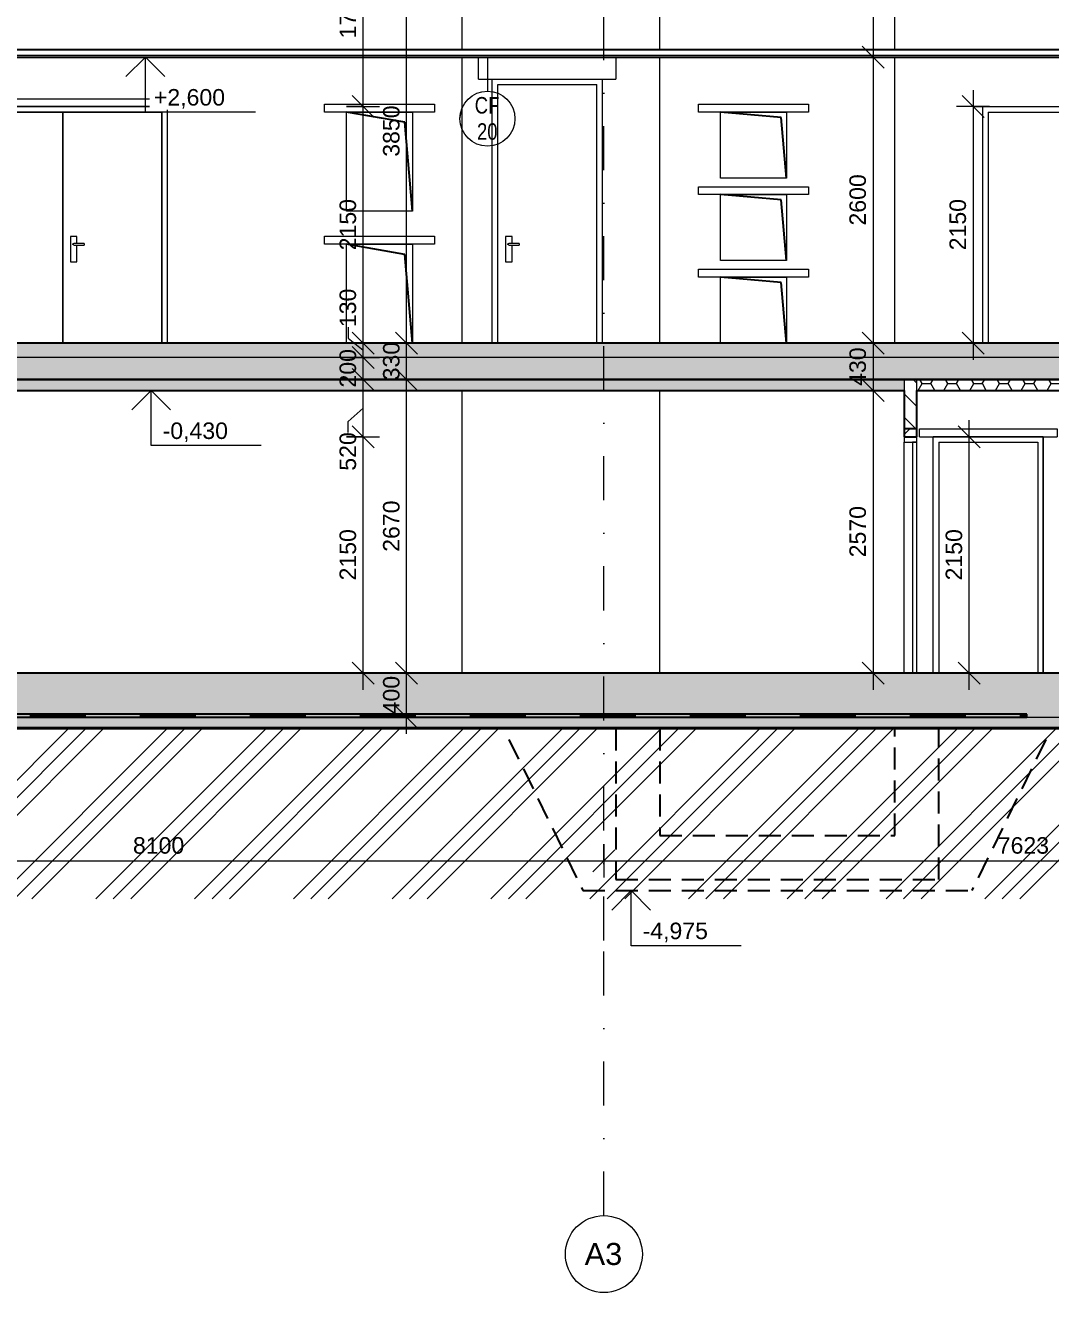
# Model space of a CAD drawing. Header units: millimetres. Extents: x -7743 to 191930, y -8645 to 72638.
# Drawn here: x 10940 to 20262, y -8628 to 2888 of the extents above; entities that cross this region are included whole.
import ezdxf

# ---------------------------------------------------------------- set-up
doc = ezdxf.new("R2010")
doc.units = ezdxf.units.MM
for name, pattern in [('HA_Dash_3mm-S1mm', [300, 200, -100]), ('HA_DashDot_10mm-S3mm', [1000, 400, -300, 0, -300]), ('HA_Dot-S4mm', [400, 0, -400])]:
    doc.linetypes.add(name, pattern=pattern)
for name, color, linetype, lineweight in [('A-____-____-DIMS', 9, 'Continuous', 5), ('A-____-____-DIMS-100', 9, 'Continuous', 5), ('A-CLNG-____-IDEN', 9, 'Continuous', 9), ('A-CLNG-____-MCUT', 9, 'Continuous', 25), ('A-CLNG-____-PATT', 9, 'Continuous', 25), ('A-DETL-____-HDLN', 9, 'HA_Dash_3mm-S1mm', 25), ('A-DETL-____-WIDE', 9, 'Continuous', 40), ('A-DETL-GENF-OTLN', 9, 'Continuous', 9), ('A-DOOR-____-MCUT', 9, 'Continuous', 9), ('A-DOOR-____-OTLN', 9, 'Continuous', 9), ('A-DOOR-FRAM-MCUT', 9, 'Continuous', 9), ('A-DOOR-FRAM-OTLN', 9, 'Continuous', 9), ('A-FLOR-____-MCUT', 9, 'Continuous', 25), ('A-FLOR-____-PATT', 9, 'Continuous', 25), ('A-FLOR-LEVL-OTLN', 9, 'Continuous', 9), ('A-GENM-____-MCUT', 9, 'Continuous', 9), ('A-GENM-____-OTLN', 9, 'Continuous', 9), ('A-WALL-____-MCUT', 9, 'Continuous', 25), ('A-WALL-____-OTLN', 9, 'Continuous', 9), ('A-WALL-____-PATT', 9, 'Continuous', 25), ('G-____-____-DIMS', 9, 'Continuous', 5), ('I-WALL-____-MCUT', 9, 'Continuous', 25), ('I-WALL-____-OTLN', 9, 'Continuous', 9), ('S-GRID-____-IDEN', 9, 'Continuous', 9), ('S-GRID-____-OTLN', 9, 'Continuous', 5)]:
    doc.layers.add(name, color=color, linetype=linetype, lineweight=lineweight)
doc.styles.add('Arial', font='arial.ttf', dxfattribs={"height": 150})
doc.styles.add('Arial_1', font='arial.ttf', dxfattribs={"height": 200})
doc.styles.add('Arial_3', font='arial.ttf', dxfattribs={"width": 0.8, "height": 150})
doc.dimstyles.new('Inner_Dimensions', dxfattribs={"dimscale": 304.8, "dimtxt": 153.03891, "dimasz": 0.656168, "dimexe": 0.492126, "dimexo": 0.0625, "dimgap": 0.065617, "dimtad": 1, "dimdec": 0, "dimzin": 0, "dimdsep": 46, "dimtxsty": 'Arial', "dimblk1": 'OBLIQUE', "dimblk2": 'OBLIQUE', "dimsah": 1, "dimcen": 0.09, "dimdle": 0.492126, "dimazin": 0, "dimtfac": 1, "dimtdec": 4, "dimtix": 1, "dimtmove": 0, "dimatfit": 3, "dimfxl": 0.492126, "dimfxlon": 1, "dimtvp": 1, "dimtolj": 1, "dimtzin": 0, "dimlwd": 9, "dimlwe": 9, "dimarcsym": 2})
doc.dimstyles.new('Inner_Dimensions_1', dxfattribs={"dimscale": 304.8, "dimtxt": 153.03891, "dimasz": 0.656168, "dimexe": 0.492126, "dimexo": 0.0625, "dimgap": 0.065617, "dimtad": 1, "dimdec": 0, "dimzin": 0, "dimdsep": 46, "dimtxsty": 'Arial', "dimblk1": 'OBLIQUE', "dimblk2": 'OBLIQUE', "dimsah": 1, "dimcen": 0.09, "dimdle": 0.492126, "dimazin": 0, "dimtfac": 1, "dimtdec": 4, "dimtix": 1, "dimtmove": 1, "dimatfit": 3, "dimfxl": 0.492126, "dimfxlon": 1, "dimtvp": 1, "dimtolj": 1, "dimtzin": 0, "dimlwd": 9, "dimlwe": 9, "dimarcsym": 2})
pattern_1 = [(0, (695.234, 1865.4), (117.188, 67.658), [78.125, -156.25]), (120, (695.234, 1865.4), (-117.18755, 67.65879), [78.125, -156.25]), (60, (695.234, 1865.4), (0.00045, 135.31679), [0, -156.25, 78.125, 0])]

# ---------------------------------------------------------------- blocks, each defined once
blk = doc.blocks.new('HA_DR_Double_Swing_Solid_FrameButt - In_OBJ_1500x2100_1000-2125295-ŘEZ A-A OBJEKT A')
at = {"layer": 'A-DOOR-____-OTLN', "color": 250}
for p, q in [((20695, 0), (20695, 2100)), ((20695, 2100), (20695, 0)), ((20625, 970), (20565, 970)), ((20565, 970), (20565, 907)), ((20625, 740), (20625, 970)), ((20595, 907), (20500, 907)), ((20500, 900), (20500, 907)), ((20500, 892), (20500, 900)), ((20500, 892), (20595, 892)), ((20565, 893), (20565, 740)), ((20565, 740), (20625, 740))]:
    blk.add_line(p, q, dxfattribs=at)
for points, knots in [([(20595, 907), (20595, 907), (20595, 907), (20596, 907), (20596, 907), (20597, 907), (20597, 907), (20598, 907), (20598, 907), (20599, 906), (20599, 906), (20600, 906), (20600, 905), (20601, 905), (20601, 904), (20602, 904), (20602, 903), (20602, 902), (20602, 901), (20602, 900)], [0.5, 0.5, 0.5, 0.5, 0.5208333, 0.5416667, 0.5625, 0.5833333, 0.6041667, 0.625, 0.6458333, 0.6666667, 0.6875, 0.7083333, 0.75, 0.7708333, 0.7916667, 0.8333333, 0.875, 0.9166667, 1, 1, 1, 1]), ([(20602, 900), (20602, 899), (20602, 898), (20602, 897), (20602, 896), (20601, 896), (20601, 895), (20600, 895), (20600, 894), (20599, 894), (20598, 893), (20598, 893), (20597, 893), (20597, 893), (20596, 893), (20596, 893), (20595, 893), (20595, 892), (20595, 892)], [0, 0, 0, 0, 0.0833333, 0.125, 0.1666667, 0.2083333, 0.2291667, 0.25, 0.2916667, 0.3333333, 0.3541667, 0.375, 0.3958333, 0.4166667, 0.4375, 0.4583333, 0.4791667, 0.5, 0.5, 0.5, 0.5])]:
    blk.add_open_spline(points, degree=3, knots=knots, dxfattribs=at)
at = {"layer": 'A-DOOR-FRAM-OTLN', "color": 250}
for p, q in [((19695, 2100), (19695, 0)), ((19695, 2100), (21195, 2100)), ((21195, 2100), (21195, 0))]:
    blk.add_line(p, q, dxfattribs=at)
blk = doc.blocks.new('HA_DR_Single_Swing_Solid_ButtFrame - In_FAS_900x2350_Unik-2108754-ŘEZ A-A OBJEKT A')
at = {"layer": 'A-DOOR-____-OTLN', "color": 250}
for p, q in [((8430, 970), (8430, 740)), ((8490, 970), (8430, 970)), ((8490, 907), (8490, 970)), ((8555, 907), (8460, 907)), ((8460, 892), (8555, 892)), ((8490, 740), (8490, 893)), ((8555, 907), (8555, 900)), ((8555, 900), (8555, 892)), ((8430, 740), (8490, 740))]:
    blk.add_line(p, q, dxfattribs=at)
for points, knots in [([(8452, 900), (8452, 901), (8453, 902), (8453, 903), (8453, 904), (8454, 904), (8454, 905), (8455, 905), (8455, 906), (8456, 906), (8457, 907), (8457, 907), (8458, 907), (8458, 907), (8459, 907), (8459, 907), (8460, 907), (8460, 907), (8460, 907)], [0, 0, 0, 0, 0.0833333, 0.125, 0.1666667, 0.2083333, 0.2291667, 0.25, 0.2916667, 0.3333333, 0.3541667, 0.375, 0.3958333, 0.4166667, 0.4375, 0.4583333, 0.4791667, 0.5, 0.5, 0.5, 0.5]), ([(8460, 892), (8460, 892), (8460, 893), (8459, 893), (8459, 893), (8458, 893), (8458, 893), (8457, 893), (8457, 893), (8456, 894), (8456, 894), (8455, 894), (8455, 895), (8454, 895), (8454, 896), (8453, 896), (8453, 897), (8453, 898), (8452, 899), (8452, 900)], [0.5, 0.5, 0.5, 0.5, 0.5208333, 0.5416667, 0.5625, 0.5833333, 0.6041667, 0.625, 0.6458333, 0.6666667, 0.6875, 0.7083333, 0.75, 0.7708333, 0.7916667, 0.8333333, 0.875, 0.9166667, 1, 1, 1, 1])]:
    blk.add_open_spline(points, degree=3, knots=knots, dxfattribs=at)
at = {"layer": 'A-DOOR-FRAM-OTLN', "color": 250}
for p, q in [((8360, 0), (8360, 2350)), ((8360, 2350), (9260, 2350)), ((9260, 0), (9260, 2350))]:
    blk.add_line(p, q, dxfattribs=at)
blk = doc.blocks.new('HA_DR_Double_Swing_Solid_FrameButt - In_1800x2100_900-2119139-ŘEZ A-A OBJEKT A')
at = {"layer": 'A-DOOR-____-OTLN', "color": 250}
for p, q in [((10380, 2100), (10380, 0)), ((11280, 2100), (10380, 2100)), ((11280, 0), (11280, 2100)), ((12180, 2100), (11280, 2100)), ((11280, 2100), (11280, 0)), ((12180, 0), (12180, 2100)), ((11350, 970), (11350, 740)), ((11410, 970), (11350, 970)), ((11410, 907), (11410, 970)), ((11475, 907), (11380, 907)), ((11380, 892), (11475, 892)), ((11410, 740), (11410, 893)), ((11475, 907), (11475, 900)), ((11475, 900), (11475, 892)), ((11350, 740), (11410, 740))]:
    blk.add_line(p, q, dxfattribs=at)
for points, knots in [([(11373, 900), (11373, 901), (11373, 902), (11373, 903), (11374, 904), (11374, 904), (11375, 905), (11375, 905), (11376, 906), (11377, 906), (11377, 907), (11378, 907), (11378, 907), (11378, 907), (11379, 907), (11379, 907), (11380, 907), (11380, 907), (11380, 907)], [0, 0, 0, 0, 0.0833333, 0.125, 0.1666667, 0.2083333, 0.2291667, 0.25, 0.2916667, 0.3333333, 0.3541667, 0.375, 0.3958333, 0.4166667, 0.4375, 0.4583333, 0.4791667, 0.5, 0.5, 0.5, 0.5]), ([(11380, 892), (11380, 892), (11380, 893), (11379, 893), (11379, 893), (11378, 893), (11378, 893), (11378, 893), (11377, 893), (11377, 894), (11376, 894), (11376, 894), (11375, 895), (11375, 895), (11374, 896), (11374, 896), (11373, 897), (11373, 898), (11373, 899), (11373, 900)], [0.5, 0.5, 0.5, 0.5, 0.5208333, 0.5416667, 0.5625, 0.5833333, 0.6041667, 0.625, 0.6458333, 0.6666667, 0.6875, 0.7083333, 0.75, 0.7708333, 0.7916667, 0.8333333, 0.875, 0.9166667, 1, 1, 1, 1])]:
    blk.add_open_spline(points, degree=3, knots=knots, dxfattribs=at)
at = {"layer": 'A-DOOR-FRAM-OTLN', "color": 250}
for p, q in [((12230, 2150), (10330, 2150)), ((10330, 2150), (10330, 0)), ((10380, 0), (10380, 2100)), ((10380, 2100), (12180, 2100)), ((12180, 2100), (12180, 0)), ((12230, 2150), (12230, 0))]:
    blk.add_line(p, q, dxfattribs=at)
blk = doc.blocks.new('TB_Porotherm KP11_5_1000mm - TB_Porotherm KP11_5_1000mm-V5-ŘEZ A-A OBJEKT A')
at = {"layer": 'A-GENM-____-OTLN', "color": 250}
for p, q in [((17060, 2100), (17060, 2171)), ((17060, 2171), (18060, 2171)), ((18060, 2100), (17060, 2100)), ((18060, 2171), (18060, 2100))]:
    blk.add_line(p, q, dxfattribs=at)
blk = doc.blocks.new('TB_Porotherm KP11_5_2000mm - TB_Porotherm KP11_5_2000mm-1976121-ŘEZ A-A OBJEKT A')
at = {"layer": 'A-GENM-____-OTLN', "color": 250}
for p, q in [((10280, 2150), (10280, 2221)), ((10280, 2221), (12280, 2221)), ((12280, 2221), (12280, 2150)), ((12280, 2150), (10280, 2150))]:
    blk.add_line(p, q, dxfattribs=at)
blk = doc.blocks.new('TB_Porotherm KP7_1250mm - TB_Porotherm KP7_1250mm-V13-ŘEZ A-A OBJEKT A')
at = {"layer": 'A-GENM-____-OTLN', "color": 250}
for p, q in [((15060, 2400), (15060, 2600)), ((16310, 2600), (16310, 2400)), ((15060, 2400), (16310, 2400))]:
    blk.add_line(p, q, dxfattribs=at)
blk = doc.blocks.new('HA_GM_Opening_Rectangle_WallBased - Default-2177219-ŘEZ A-A OBJEKT A')
at = {"layer": 'A-DETL-GENF-OTLN', "color": 10, "lineweight": 25}
for p, q in [((14389, 807), (13860, 900)), ((14460, 0), (14389, 807))]:
    blk.add_line(p, q, dxfattribs=at)
blk = doc.blocks.new('HA_GM_Opening_Rectangle_WallBased - Default-2177365-ŘEZ A-A OBJEKT A')
at = {"layer": 'A-DETL-GENF-OTLN', "color": 10, "lineweight": 25}
for p, q in [((14389, 2007), (13860, 2100)), ((14460, 1200), (14389, 2007))]:
    blk.add_line(p, q, dxfattribs=at)
blk = doc.blocks.new('HA_GM_Opening_Rectangle_WallBased - Default-2178370-ŘEZ A-A OBJEKT A')
at = {"layer": 'A-DETL-GENF-OTLN', "color": 10, "lineweight": 25}
for p, q in [((17812, 552), (17260, 600)), ((17860, 0), (17812, 552))]:
    blk.add_line(p, q, dxfattribs=at)
blk = doc.blocks.new('HA_GM_Opening_Rectangle_WallBased - Default-2178488-ŘEZ A-A OBJEKT A')
at = {"layer": 'A-DETL-GENF-OTLN', "color": 10, "lineweight": 25}
for p, q in [((17812, 1302), (17260, 1350)), ((17860, 750), (17812, 1302))]:
    blk.add_line(p, q, dxfattribs=at)
blk = doc.blocks.new('HA_GM_Opening_Rectangle_WallBased - Default-2178602-ŘEZ A-A OBJEKT A')
at = {"layer": 'A-DETL-GENF-OTLN', "color": 10, "lineweight": 25}
for p, q in [((17812, 2052), (17260, 2100)), ((17860, 1500), (17812, 2052))]:
    blk.add_line(p, q, dxfattribs=at)
blk = doc.blocks.new('185-01_OBJEKT A_Central_rvt-1-ŘEZ A-A OBJEKT A')
at = {"layer": 'A-FLOR-____-PATT', "lineweight": 5}
h = blk.add_hatch(color=7, dxfattribs=at)
h.paths.add_polyline_path([(10853, -130), (22060, -130), (22060, 0), (3625, 0), (3625, -130), (9759, -130)])
h.paths.add_polyline_path([(1250, -130), (3510, -130), (3510, 0), (1250, 0), (1250, -50)])
h.paths.add_polyline_path([(1135, -130), (1135, 0), (100, 0), (100, -130), (1008, -130)])
at = {"layer": 'A-FLOR-____-PATT', "lineweight": 9}
blk.add_hatch(color=254, dxfattribs=at).paths.add_polyline_path([(13040, -330), (21820, -330), (21820, -130), (-260, -130), (-260, -330), (11946, -330)])
at = {"layer": 'A-CLNG-____-MCUT', "color": 10}
for p, q in [((22060, 2667), (8225, 2667)), ((8225, 2600), (22060, 2600))]:
    blk.add_line(p, q, dxfattribs=at)
at = {"layer": 'A-CLNG-____-MCUT', "color": 250, "lineweight": 9}
blk.add_line((22060, 2613), (8225, 2613), dxfattribs=at)
at = {"layer": 'A-FLOR-____-MCUT', "color": 10}
for p, q in [((22060, 0), (3625, 0)), ((-260, -330), (21720, -330))]:
    blk.add_line(p, q, dxfattribs=at)
at = {"layer": 'A-FLOR-____-MCUT', "color": 250, "lineweight": 9}
blk.add_line((21820, -130), (3625, -130), dxfattribs=at)
at = {"layer": 'A-WALL-____-OTLN', "color": 250}
for p, q in [((15185, 0), (15185, 2400)), ((15185, 2400), (16185, 2400)), ((16185, 2400), (16185, 0))]:
    blk.add_line(p, q, dxfattribs=at)
at = {"layer": 'I-WALL-____-OTLN', "color": 250}
for p, q in [((14910, 3850), (14910, 2667)), ((16710, 2667), (16710, 3850)), ((18845, 2667), (18845, 3850)), ((14910, 2600), (14910, 0)), ((16710, 0), (16710, 2600)), ((18845, 0), (18845, 2600)), ((10330, 2150), (12230, 2150)), ((12230, 2150), (12230, 0)), ((13860, 1200), (13860, 2100)), ((13860, 2100), (14460, 2100)), ((14460, 2100), (14460, 1200)), ((17260, 1500), (17260, 2100)), ((17260, 2100), (17860, 2100)), ((17860, 2100), (17860, 1500)), ((19645, 0), (19645, 2150)), ((19645, 2150), (21245, 2150)), ((17860, 1500), (17260, 1500)), ((17260, 750), (17260, 1350)), ((17260, 1350), (17860, 1350)), ((17860, 1350), (17860, 750)), ((14460, 1200), (13860, 1200)), ((13860, 0), (13860, 900)), ((13860, 900), (14460, 900)), ((14460, 900), (14460, 0)), ((17860, 750), (17260, 750)), ((17260, 0), (17260, 600)), ((17260, 600), (17860, 600)), ((17860, 600), (17860, 0))]:
    blk.add_line(p, q, dxfattribs=at)
at = {"layer": 'A-DOOR-____-OTLN', "color": 250, "lineweight": 9}
for name, p in [('HA_DR_Single_Swing_Solid_ButtFrame - In_FAS_900x2350_Unik-2108754-ŘEZ A-A OBJEKT A', (6875, 0)), ('HA_DR_Double_Swing_Solid_FrameButt - In_1800x2100_900-2119139-ŘEZ A-A OBJEKT A', (0, 0)), ('HA_DR_Double_Swing_Solid_FrameButt - In_OBJ_1500x2100_1000-2125295-ŘEZ A-A OBJEKT A', (0, 0))]:
    blk.add_blockref(name, p, dxfattribs=at)
at = {"layer": 'A-GENM-____-OTLN', "color": 250, "lineweight": 9}
for name, p in [('TB_Porotherm KP7_1250mm - TB_Porotherm KP7_1250mm-V13-ŘEZ A-A OBJEKT A', (0, 0)), ('TB_Porotherm KP11_5_2000mm - TB_Porotherm KP11_5_2000mm-1976121-ŘEZ A-A OBJEKT A', (0, 0)), ('TB_Porotherm KP11_5_1000mm - TB_Porotherm KP11_5_1000mm-V5-ŘEZ A-A OBJEKT A', (-3400, 0)), ('HA_GM_Opening_Rectangle_WallBased - Default-2177365-ŘEZ A-A OBJEKT A', (0, 0)), ('TB_Porotherm KP11_5_1000mm - TB_Porotherm KP11_5_1000mm-V5-ŘEZ A-A OBJEKT A', (0, 0)), ('HA_GM_Opening_Rectangle_WallBased - Default-2178602-ŘEZ A-A OBJEKT A', (0, 0)), ('TB_Porotherm KP11_5_1000mm - TB_Porotherm KP11_5_1000mm-V5-ŘEZ A-A OBJEKT A', (0, -750)), ('HA_GM_Opening_Rectangle_WallBased - Default-2178488-ŘEZ A-A OBJEKT A', (0, 0)), ('TB_Porotherm KP11_5_1000mm - TB_Porotherm KP11_5_1000mm-V5-ŘEZ A-A OBJEKT A', (-3400, -1200)), ('HA_GM_Opening_Rectangle_WallBased - Default-2177219-ŘEZ A-A OBJEKT A', (0, 0)), ('TB_Porotherm KP11_5_1000mm - TB_Porotherm KP11_5_1000mm-V5-ŘEZ A-A OBJEKT A', (0, -1500)), ('HA_GM_Opening_Rectangle_WallBased - Default-2178370-ŘEZ A-A OBJEKT A', (0, 0))]:
    blk.add_blockref(name, p, dxfattribs=at)
blk = doc.blocks.new('HA_DR_Single_Swing_Solid - In_900x2100_SKLEP-2273783-ŘEZ A-A OBJEKT A')
at = {"layer": 'A-DOOR-FRAM-OTLN'}
for p, q in [((19195, -3000), (19195, -850)), ((20195, -850), (19195, -850)), ((19245, -900), (19245, -3000)), ((19245, -900), (20145, -900)), ((20145, -900), (20145, -3000)), ((20195, -3000), (20195, -850))]:
    blk.add_line(p, q, dxfattribs=at)
blk = doc.blocks.new('HA_DR_Single_Swing_Solid - In_900x2100_SKLEP D03-2323124-ŘEZ A-A OBJEKT A')
at = {"layer": 'A-DOOR-____-MCUT'}
for p, q in [((10045, -900), (10005, -900)), ((10005, -900), (10005, -3000)), ((10045, -3000), (10045, -900)), ((10005, -3000), (10045, -3000))]:
    blk.add_line(p, q, dxfattribs=at)
at = {"layer": 'A-DOOR-FRAM-MCUT'}
for p, q in [((10045, -850), (9930, -850)), ((9930, -850), (9930, -900)), ((9930, -900), (10045, -900)), ((10045, -900), (10045, -850))]:
    blk.add_line(p, q, dxfattribs=at)
at = {"layer": 'A-DOOR-FRAM-OTLN'}
blk.add_line((9930, -3000), (9930, -900), dxfattribs=at)
blk = doc.blocks.new('TB_Porotherm KP11_5_1250mm - TB_Porotherm KP11_5_1250mm-2113159-ŘEZ A-A OBJEKT A')
at = {"layer": 'A-GENM-____-OTLN'}
for p, q in [((19070, -850), (19070, -779)), ((19070, -779), (20320, -779)), ((20320, -779), (20320, -850)), ((19070, -850), (20320, -850))]:
    blk.add_line(p, q, dxfattribs=at)
blk = doc.blocks.new('TB_Porotherm KP11_5_1250mm - TB_Porotherm KP11_5_1250mm-V25-ŘEZ A-A OBJEKT A')
at = {"layer": 'A-GENM-____-OTLN', "lineweight": 5}
h = blk.add_hatch(dxfattribs=at)
h.set_pattern_fill('FP_8', color=256, style=0, pattern_type=2)
h.set_pattern_definition([(45, (695.23, 1865.4), (-176.7767, 176.7767), []), (45, (765.94, 1865.4), (-176.7767, 176.7767), []), (45, (907.37, 1865.4), (-106.066, 247.4874), [100, -50, 3.353, -46.647])])
h.paths.add_polyline_path([(19045, -850), (19045, -779), (18930, -779), (18930, -850)])
at = {"layer": 'A-GENM-____-MCUT', "lineweight": 25}
for p, q in [((19045, -779), (18930, -779)), ((18930, -779), (18930, -850)), ((19045, -850), (19045, -779)), ((18930, -850), (19045, -850))]:
    blk.add_line(p, q, dxfattribs=at)
blk = doc.blocks.new('Grid - Radius 3_5mm-353793-ŘEZ A-A OBJEKT A')
at = {"layer": 'S-GRID-____-IDEN'}
blk.add_circle((0, -8278), 350, dxfattribs=at)
blk = doc.blocks.new('DIMBLOCK1-ŘEZ A-A OBJEKT A')
at = {"layer": 'A-____-____-DIMS-100', "lineweight": 9}
for p, q in [((14407, -3000), (14307, -2900)), ((14257, -3000), (14557, -3000)), ((14407, -3000), (14257, -3000)), ((14407, -3550), (14407, -3000)), ((14407, -3000), (14507, -3100)), ((14407, -3400), (14307, -3300)), ((14257, -3400), (14557, -3400)), ((14407, -3400), (14257, -3400)), ((14407, -3400), (14507, -3500))]:
    blk.add_line(p, q, dxfattribs=at)
at = {"layer": 'A-____-____-DIMS-100', "color": 0, "lineweight": 9, "insert": (14192, -3373), "char_height": 150, "width": 415.32, "attachment_point": 1, "rotation": 90, "line_spacing_factor": 0.941778, "style": 'Arial'}
blk.add_mtext('400', dxfattribs=at)
blk = doc.blocks.new('_Oblique')
at = {"color": 0, "linetype": 'ByBlock', "lineweight": -2}
blk.add_line((-0.5, -0.5), (0.5, 0.5), dxfattribs=at)
blk = doc.blocks.new('DIMBLOCK2-ŘEZ A-A OBJEKT A')
at = {"layer": 'A-____-____-DIMS-100', "lineweight": 9}
for p, q in [((14407, -330), (14307, -230)), ((14257, -330), (14557, -330)), ((14407, -330), (14257, -330)), ((14407, -3000), (14407, -330)), ((14407, -330), (14507, -430)), ((14407, -3000), (14307, -2900)), ((14257, -3000), (14557, -3000)), ((14407, -3000), (14257, -3000)), ((14407, -3000), (14507, -3100))]:
    blk.add_line(p, q, dxfattribs=at)
at = {"layer": 'A-____-____-DIMS-100', "color": 0, "lineweight": 9, "insert": (14192, -1896), "char_height": 150, "width": 553.77, "attachment_point": 1, "rotation": 90, "line_spacing_factor": 0.941778, "style": 'Arial'}
blk.add_mtext('2670', dxfattribs=at)
blk = doc.blocks.new('DIMBLOCK3-ŘEZ A-A OBJEKT A')
at = {"layer": 'A-____-____-DIMS-100', "lineweight": 9}
for p, q in [((14407, 0), (14307, 100)), ((14407, -330), (14407, 0)), ((14407, 0), (14507, -100)), ((14257, 0), (14557, 0)), ((14407, 0), (14257, 0)), ((14407, -330), (14307, -230)), ((14257, -330), (14557, -330)), ((14407, -330), (14257, -330)), ((14407, -330), (14507, -430))]:
    blk.add_line(p, q, dxfattribs=at)
at = {"layer": 'A-____-____-DIMS-100', "color": 0, "lineweight": 9, "insert": (14192, -338), "char_height": 150, "width": 415.32, "attachment_point": 1, "rotation": 90, "line_spacing_factor": 0.941778, "style": 'Arial'}
blk.add_mtext('330', dxfattribs=at)
blk = doc.blocks.new('DIMBLOCK4-ŘEZ A-A OBJEKT A')
at = {"layer": 'A-____-____-DIMS-100', "lineweight": 9}
for p, q in [((14407, 3850), (14307, 3950)), ((14257, 3850), (14557, 3850)), ((14407, 3850), (14257, 3850)), ((14407, 0), (14407, 3850)), ((14407, 3850), (14507, 3750)), ((14407, 0), (14307, 100)), ((14407, 0), (14507, -100)), ((14257, 0), (14557, 0)), ((14407, 0), (14257, 0))]:
    blk.add_line(p, q, dxfattribs=at)
at = {"layer": 'A-____-____-DIMS-100', "color": 0, "lineweight": 9, "insert": (14192, 1694), "char_height": 150, "width": 553.77, "attachment_point": 1, "rotation": 90, "line_spacing_factor": 0.941778, "style": 'Arial'}
blk.add_mtext('3850', dxfattribs=at)
blk = doc.blocks.new('DIMBLOCK9-ŘEZ A-A OBJEKT A')
at = {"layer": 'A-____-____-DIMS-100', "lineweight": 9}
for p, q in [((14011, -850), (13911, -750)), ((13861, -850), (14161, -850)), ((14011, -850), (13861, -850)), ((14011, -3150), (14011, -850)), ((14011, -850), (14111, -950)), ((14011, -3000), (13911, -2900)), ((13861, -3000), (14161, -3000)), ((14011, -3000), (13861, -3000)), ((14011, -3000), (14111, -3100))]:
    blk.add_line(p, q, dxfattribs=at)
at = {"layer": 'A-____-____-DIMS-100', "color": 0, "lineweight": 9, "insert": (13797, -2156), "char_height": 150, "width": 553.77, "attachment_point": 1, "rotation": 90, "line_spacing_factor": 0.941778, "style": 'Arial'}
blk.add_mtext('2150', dxfattribs=at)
blk = doc.blocks.new('DIMBLOCK10-ŘEZ A-A OBJEKT A')
at = {"layer": 'A-____-____-DIMS-100', "lineweight": 9}
for p, q in [((14011, -330), (13911, -230)), ((13861, -330), (14161, -330)), ((14011, -330), (13861, -330)), ((14011, -850), (14011, -330)), ((14011, -330), (14111, -430)), ((13874, -713), (14011, -590)), ((13874, -813), (13874, -713)), ((14011, -850), (13911, -750)), ((13861, -850), (14161, -850)), ((14011, -850), (13861, -850)), ((14011, -850), (14111, -950))]:
    blk.add_line(p, q, dxfattribs=at)
at = {"layer": 'A-____-____-DIMS-100', "color": 0, "lineweight": 9, "insert": (13797, -1159), "char_height": 150, "width": 415.32, "attachment_point": 1, "rotation": 90, "line_spacing_factor": 0.941778, "style": 'Arial'}
blk.add_mtext('520', dxfattribs=at)
blk = doc.blocks.new('DIMBLOCK11-ŘEZ A-A OBJEKT A')
at = {"layer": 'A-____-____-DIMS-100', "lineweight": 9}
for p, q in [((14011, -130), (13911, -30)), ((13861, -130), (14161, -130)), ((14011, -130), (13861, -130)), ((14011, -330), (13911, -230)), ((14011, -330), (14011, -130)), ((14011, -130), (14111, -230)), ((13861, -330), (14161, -330)), ((14011, -330), (13861, -330)), ((14011, -330), (14111, -430))]:
    blk.add_line(p, q, dxfattribs=at)
at = {"layer": 'A-____-____-DIMS-100', "color": 0, "lineweight": 9, "insert": (13797, -403), "char_height": 150, "width": 415.32, "attachment_point": 1, "rotation": 90, "line_spacing_factor": 0.941778, "style": 'Arial'}
blk.add_mtext('200', dxfattribs=at)
blk = doc.blocks.new('DIMBLOCK12-ŘEZ A-A OBJEKT A')
at = {"layer": 'A-____-____-DIMS-100', "lineweight": 9}
for p, q in [((13874, 146), (13874, 46)), ((13861, 0), (14161, 0)), ((14011, 0), (13861, 0)), ((13874, 46), (14011, -65)), ((14011, 0), (13911, 100)), ((14011, -130), (14011, 0)), ((14011, 0), (14111, -100)), ((14011, -130), (13911, -30)), ((13861, -130), (14161, -130)), ((14011, -130), (13861, -130)), ((14011, -130), (14111, -230))]:
    blk.add_line(p, q, dxfattribs=at)
at = {"layer": 'A-____-____-DIMS-100', "color": 0, "lineweight": 9, "insert": (13797, 146), "char_height": 150, "width": 415.32, "attachment_point": 1, "rotation": 90, "line_spacing_factor": 0.941778, "style": 'Arial'}
blk.add_mtext('130', dxfattribs=at)
blk = doc.blocks.new('DIMBLOCK13-ŘEZ A-A OBJEKT A')
at = {"layer": 'A-____-____-DIMS-100', "lineweight": 9}
for p, q in [((14011, 2150), (13911, 2250)), ((13861, 2150), (14161, 2150)), ((14011, 2150), (13861, 2150)), ((14011, 0), (14011, 2150)), ((14011, 2150), (14111, 2050)), ((13861, 0), (14161, 0)), ((14011, 0), (13861, 0)), ((14011, 0), (13911, 100)), ((14011, 0), (14111, -100))]:
    blk.add_line(p, q, dxfattribs=at)
at = {"layer": 'A-____-____-DIMS-100', "color": 0, "lineweight": 9, "insert": (13797, 844), "char_height": 150, "width": 553.77, "attachment_point": 1, "rotation": 90, "line_spacing_factor": 0.941778, "style": 'Arial'}
blk.add_mtext('2150', dxfattribs=at)
blk = doc.blocks.new('DIMBLOCK14-ŘEZ A-A OBJEKT A')
at = {"layer": 'A-____-____-DIMS-100', "lineweight": 9}
for p, q in [((14011, 3850), (13911, 3950)), ((13861, 3850), (14161, 3850)), ((14011, 3850), (13861, 3850)), ((14011, 2150), (14011, 3850)), ((14011, 3850), (14111, 3750)), ((14011, 2150), (13911, 2250)), ((13861, 2150), (14161, 2150)), ((14011, 2150), (13861, 2150)), ((14011, 2150), (14111, 2050))]:
    blk.add_line(p, q, dxfattribs=at)
at = {"layer": 'A-____-____-DIMS-100', "color": 0, "lineweight": 9, "insert": (13797, 2769), "char_height": 150, "width": 553.77, "attachment_point": 1, "rotation": 90, "line_spacing_factor": 0.941778, "style": 'Arial'}
blk.add_mtext('1700', dxfattribs=at)
blk = doc.blocks.new('DIMBLOCK23-ŘEZ A-A OBJEKT A')
at = {"layer": 'A-____-____-DIMS-100', "lineweight": 9}
for p, q in [((19557, 2150), (19457, 2250)), ((19557, 2300), (19557, -150)), ((19707, 2150), (19407, 2150)), ((19557, 2150), (19657, 2050)), ((19557, 2150), (19707, 2150)), ((19557, 0), (19457, 100)), ((19557, 0), (19657, -100)), ((19707, 0), (19407, 0)), ((19557, 0), (19707, 0))]:
    blk.add_line(p, q, dxfattribs=at)
at = {"layer": 'A-____-____-DIMS-100', "color": 0, "lineweight": 9, "insert": (19342, 844), "char_height": 150, "width": 553.77, "attachment_point": 1, "rotation": 90, "line_spacing_factor": 0.941778, "style": 'Arial'}
blk.add_mtext('2150', dxfattribs=at)
blk = doc.blocks.new('DIMBLOCK24-ŘEZ A-A OBJEKT A')
at = {"layer": 'A-____-____-DIMS-100', "lineweight": 9}
for p, q in [((19522, -850), (19422, -750)), ((19522, -3150), (19522, -700)), ((19672, -850), (19372, -850)), ((19522, -850), (19622, -950)), ((19522, -850), (19672, -850)), ((19522, -3000), (19422, -2900)), ((19672, -3000), (19372, -3000)), ((19522, -3000), (19622, -3100)), ((19522, -3000), (19672, -3000))]:
    blk.add_line(p, q, dxfattribs=at)
at = {"layer": 'A-____-____-DIMS-100', "color": 0, "lineweight": 9, "insert": (19307, -2156), "char_height": 150, "width": 553.77, "attachment_point": 1, "rotation": 90, "line_spacing_factor": 0.941778, "style": 'Arial'}
blk.add_mtext('2150', dxfattribs=at)
blk = doc.blocks.new('DIMBLOCK28-ŘEZ A-A OBJEKT A')
at = {"layer": 'A-____-____-DIMS-100', "lineweight": 9}
for p, q in [((8100, -4554), (8100, -4854)), ((8100, -4704), (8100, -4554)), ((8100, -4704), (8200, -4604)), ((16200, -4554), (16200, -4854)), ((16200, -4704), (16200, -4554)), ((16200, -4704), (16300, -4604)), ((8100, -4704), (8000, -4804)), ((8100, -4704), (16200, -4704)), ((16200, -4704), (16100, -4804))]:
    blk.add_line(p, q, dxfattribs=at)
at = {"layer": 'A-____-____-DIMS-100', "color": 0, "lineweight": 9, "insert": (11919, -4489), "char_height": 150, "width": 553.77, "attachment_point": 1, "line_spacing_factor": 0.941778, "style": 'Arial'}
blk.add_mtext('8100', dxfattribs=at)
blk = doc.blocks.new('DIMBLOCK29-ŘEZ A-A OBJEKT A')
at = {"layer": 'A-____-____-DIMS-100', "lineweight": 9}
for p, q in [((16200, -4554), (16200, -4854)), ((16200, -4704), (16200, -4554)), ((16200, -4704), (16300, -4604)), ((23823, -4554), (23823, -4854)), ((23823, -4704), (23823, -4554)), ((23823, -4704), (23923, -4604)), ((16200, -4704), (16100, -4804)), ((16200, -4704), (23973, -4704)), ((23823, -4704), (23723, -4804))]:
    blk.add_line(p, q, dxfattribs=at)
at = {"layer": 'A-____-____-DIMS-100', "color": 0, "lineweight": 9, "insert": (19781, -4489), "char_height": 150, "width": 553.77, "attachment_point": 1, "line_spacing_factor": 0.941778, "style": 'Arial'}
blk.add_mtext('7623', dxfattribs=at)
blk = doc.blocks.new('Spot Elevations - Flipped-794089-ŘEZ A-A OBJEKT A')
at = {"layer": 'G-____-____-DIMS', "lineweight": 9}
for p, q in [((-3049, 93), (-2872, 270)), ((-2872, 270), (-2695, 93)), ((-2872, -230), (-2872, 270)), ((-1872, -230), (-2872, -230))]:
    blk.add_line(p, q, dxfattribs=at)
blk = doc.blocks.new('HA_Tag_Ceiling - Group _ Type Mark-1822524-ŘEZ A-A OBJEKT A')
at = {"layer": 'A-CLNG-____-IDEN'}
blk.add_line((14892, 2040), (14908, 2126), dxfattribs=at)
blk.add_circle((15142, 2040), 250, dxfattribs=at)
blk = doc.blocks.new('DIMBLOCK51-ŘEZ A-A OBJEKT A')
at = {"layer": 'A-____-____-DIMS-100', "lineweight": 9}
for p, q in [((18647, 4200), (18547, 4300)), ((18797, 4200), (18497, 4200)), ((18647, 4200), (18647, 2600)), ((18647, 4200), (18747, 4100)), ((18647, 4200), (18797, 4200)), ((18647, 2600), (18547, 2700)), ((18797, 2600), (18497, 2600)), ((18647, 2600), (18747, 2500)), ((18647, 2600), (18797, 2600))]:
    blk.add_line(p, q, dxfattribs=at)
at = {"layer": 'A-____-____-DIMS-100', "color": 0, "lineweight": 9, "insert": (18432, 3169), "char_height": 150, "width": 553.77, "attachment_point": 1, "rotation": 90, "line_spacing_factor": 0.941778, "style": 'Arial'}
blk.add_mtext('1600', dxfattribs=at)
blk = doc.blocks.new('DIMBLOCK52-ŘEZ A-A OBJEKT A')
at = {"layer": 'A-____-____-DIMS-100', "lineweight": 9}
for p, q in [((18647, 2600), (18547, 2700)), ((18797, 2600), (18497, 2600)), ((18647, 2600), (18647, -150)), ((18647, 2600), (18747, 2500)), ((18647, 2600), (18797, 2600)), ((18647, 0), (18547, 100)), ((18647, 0), (18747, -100)), ((18797, 0), (18497, 0)), ((18647, 0), (18797, 0))]:
    blk.add_line(p, q, dxfattribs=at)
at = {"layer": 'A-____-____-DIMS-100', "color": 0, "lineweight": 9, "insert": (18432, 1069), "char_height": 150, "width": 553.77, "attachment_point": 1, "rotation": 90, "line_spacing_factor": 0.941778, "style": 'Arial'}
blk.add_mtext('2600', dxfattribs=at)
blk = doc.blocks.new('DIMBLOCK61-ŘEZ A-A OBJEKT A')
at = {"layer": 'A-____-____-DIMS-100', "lineweight": 9}
for p, q in [((18647, 150), (18647, -430)), ((18797, 0), (18497, 0)), ((18647, 0), (18547, 100)), ((18647, 0), (18747, -100)), ((18647, 0), (18797, 0)), ((18647, -430), (18547, -330)), ((18797, -430), (18497, -430)), ((18647, -430), (18747, -530)), ((18647, -430), (18797, -430))]:
    blk.add_line(p, q, dxfattribs=at)
at = {"layer": 'A-____-____-DIMS-100', "color": 0, "lineweight": 9, "insert": (18432, -388), "char_height": 150, "width": 415.32, "attachment_point": 1, "rotation": 90, "line_spacing_factor": 0.941778, "style": 'Arial'}
blk.add_mtext('430', dxfattribs=at)
blk = doc.blocks.new('DIMBLOCK62-ŘEZ A-A OBJEKT A')
at = {"layer": 'A-____-____-DIMS-100', "lineweight": 9}
for p, q in [((18647, -430), (18547, -330)), ((18797, -430), (18497, -430)), ((18647, -430), (18647, -3150)), ((18647, -430), (18747, -530)), ((18647, -430), (18797, -430)), ((18647, -3000), (18547, -2900)), ((18797, -3000), (18497, -3000)), ((18647, -3000), (18747, -3100)), ((18647, -3000), (18797, -3000))]:
    blk.add_line(p, q, dxfattribs=at)
at = {"layer": 'A-____-____-DIMS-100', "color": 0, "lineweight": 9, "insert": (18432, -1946), "char_height": 150, "width": 553.77, "attachment_point": 1, "rotation": 90, "line_spacing_factor": 0.941778, "style": 'Arial'}
blk.add_mtext('2570', dxfattribs=at)

msp = doc.modelspace()

# ---------------------------------------------------------------- hatches: boundary and pattern name
at = {"layer": 'A-CLNG-____-PATT', "lineweight": 5}
h = msp.add_hatch(dxfattribs=at)
h.set_pattern_fill('FP_5', color=256, style=0, pattern_type=2)
h.set_pattern_definition(pattern_1)
h.paths.add_polyline_path([(18509.4, -430), (18930, -430), (18930, -330), (10045, -330), (10045, -430), (16321.8, -430)])
h = msp.add_hatch(dxfattribs=at)
h.set_pattern_fill('FP_5', color=256, style=0, pattern_type=2)
h.set_pattern_definition(pattern_1)
h.paths.add_polyline_path([(20697.1, -430), (20705, -430), (20705, -330), (19045, -330), (19045, -430), (19603.3, -430)])
h = msp.add_hatch(dxfattribs=at)
h.set_pattern_fill('FP_11', color=256, angle=-270, style=0, pattern_type=2)
h.set_pattern_definition([(270, (14487.5, -3370), (1000, 6e-14), []), (270, (14477.5, -3370), (1000, 6e-14), []), (270, (14467.5, -3370), (1000, 6e-14), []), (270, (14457.5, -3370), (1000, 6e-14), []), (270, (14447.5, -3370), (1000, 6e-14), []), (270, (14437.5, -3370), (1000, 6e-14), []), (270, (14427.5, -3370), (1000, 6e-14), []), (270, (14417.5, -3370), (1000, 6e-14), []), (270, (14407.5, -3370), (1000, 6e-14), []), (270, (14397.5, -3370), (1000, 6e-14), []), (270, (14387.5, -3370), (1000, 6e-14), []), (270, (14377.5, -3370), (1000, 6e-14), []), (270, (14367.5, -3370), (1000, 6e-14), []), (270, (14357.5, -3370), (1000, 6e-14), []), (270, (14347.5, -3370), (1000, 6e-14), []), (270, (14337.5, -3370), (1000, 6e-14), []), (270, (14327.5, -3370), (1000, 6e-14), []), (270, (14317.5, -3370), (1000, 6e-14), []), (270, (14307.5, -3370), (1000, 6e-14), []), (270, (14297.5, -3370), (1000, 6e-14), []), (270, (14287.5, -3370), (1000, 6e-14), []), (270, (14277.5, -3370), (1000, 6e-14), []), (270, (14267.5, -3370), (1000, 6e-14), []), (270, (14257.5, -3370), (1000, 6e-14), []), (270, (14247.5, -3370), (1000, 6e-14), []), (270, (14237.5, -3370), (1000, 6e-14), []), (270, (14227.5, -3370), (1000, 6e-14), []), (270, (14217.5, -3370), (1000, 6e-14), []), (270, (14207.5, -3370), (1000, 6e-14), []), (270, (14197.5, -3370), (1000, 6e-14), []), (270, (14187.5, -3370), (1000, 6e-14), []), (270, (14177.5, -3370), (1000, 6e-14), []), (270, (14167.5, -3370), (1000, 6e-14), []), (270, (14157.5, -3370), (1000, 6e-14), []), (270, (14147.5, -3370), (1000, 6e-14), []), (270, (14137.5, -3370), (1000, 6e-14), []), (270, (14127.5, -3370), (1000, 6e-14), []), (270, (14117.5, -3370), (1000, 6e-14), []), (270, (14107.5, -3370), (1000, 6e-14), []), (270, (14097.5, -3370), (1000, 6e-14), []), (270, (14087.5, -3370), (1000, 6e-14), []), (270, (14077.5, -3370), (1000, 6e-14), []), (270, (14067.5, -3370), (1000, 6e-14), []), (270, (14057.5, -3370), (1000, 6e-14), []), (270, (14047.5, -3370), (1000, 6e-14), []), (270, (14037.5, -3370), (1000, 6e-14), []), (270, (14027.5, -3370), (1000, 6e-14), []), (270, (14017.5, -3370), (1000, 6e-14), []), (270, (14007.5, -3370), (1000, 6e-14), []), (270, (13997.5, -3370), (1000, 6e-14), []), (270, (13987.5, -3370), (1000, 6e-14), [])])
h.paths.add_polyline_path([(18509.4, -3400), (20045, -3400), (20045, -3370), (8930, -3370), (8930, -3400), (16321.8, -3400)])
at = {"layer": 'A-DETL-GENF-OTLN', "lineweight": 5}
h = msp.add_hatch(dxfattribs=at)
h.set_pattern_fill('FP_12', color=50, style=0, pattern_type=2)
h.set_pattern_definition([(45, (695.23, 1865.4), (-449.013, 449.013), []), (45, (854, 1865.4), (0, 898.026), []), (45, (536.5, 1865.4), (0, 898.026), [])])
h.paths.add_polyline_path([(27260.2, -5050.2), (27260.2, -460.7), (25354.8, -310.2), (25165, -500), (25165, -5050.2), (25330, -5050.2)])
h.paths.add_polyline_path([(14134.1, -5050.2), (24865, -5050.2), (24865, -3500), (-6730, -3500), (-7742.8, -2487.2), (-7742.8, -5050.2), (9758.7, -5050.2)])
h.paths.add_polyline_path([(27260.2, -310.3), (27260.2, -260.1), (25540.8, -124.2), (25494.3, -170.7), (26917.7, -283.2)])
at = {"layer": 'A-FLOR-____-PATT', "lineweight": 9}
msp.add_hatch(color=256, dxfattribs=at).paths.add_polyline_path([(23742.1, -3400), (23742.1, -3000), (3015, -3000), (3015, -3045.3), (-260, -3045.3), (-260, -3000), (-5826.8, -3000), (-5826.8, -3400), (22884.8, -3400)])
at = {"layer": 'A-FLOR-____-PATT', "lineweight": 5}
h = msp.add_hatch(dxfattribs=at)
h.set_pattern_fill('FP_10', color=256, style=0, pattern_type=2)
h.set_pattern_definition([(315, (695.23, 1865.4), (215.526, 215.526), []), (315, (695.23, 2068.6), (215.526, 215.526), [127, -76.2, 12.7, -76.2, -127]), (315, (695.23, 2068.6), (215.526, 215.526), [-292.1, 127, 0])])
h.paths.add_polyline_path([(9758.7, -3500), (23742.1, -3500), (23742.1, -3400), (-5826.8, -3400), (-5826.8, -3500), (7571, -3500)])
at = {"layer": 'A-WALL-____-PATT', "lineweight": 5}
h = msp.add_hatch(dxfattribs=at)
h.set_pattern_fill('FP_1', color=256, style=0, pattern_type=2)
h.set_pattern_definition([(135, (695.23, 1865.4), (-106.066, -106.066), [])])
h.paths.add_polyline_path([(19045, -850), (19045, -330), (18930, -330), (18930, -850)])

# ---------------------------------------------------------------- linework, layer by layer
at = {"layer": 'A-CLNG-____-IDEN'}
msp.add_line((15142.5, 2600), (15142.5, 2290.3), dxfattribs=at)
at = {"layer": 'A-CLNG-____-MCUT'}
for p, q in [((18930, -330), (10045, -330)), ((20705, -330), (19045, -330)), ((10045, -430), (18930, -430)), ((19045, -430), (20705, -430)), ((20045, -3370), (8930, -3370)), ((8930, -3400), (20045, -3400)), ((20045, -3400), (20045, -3370))]:
    msp.add_line(p, q, dxfattribs=at)
at = {"layer": 'A-DETL-____-HDLN'}
for p, q in [((16310, -3500), (16310, -4875)), ((16710, -3500), (16710, -4475)), ((18845, -4475), (18845, -3500)), ((19245, -4875), (19245, -3500)), ((15336.5, -3600), (16010, -4975)), ((20218.5, -3600), (19545, -4975)), ((16710, -4475), (18845, -4475)), ((16310, -4875), (19245, -4875)), ((16010, -4975), (19545, -4975))]:
    msp.add_line(p, q, dxfattribs=at)
at = {"layer": 'A-DETL-____-WIDE'}
msp.add_line((23755, -3500), (3015, -3500), dxfattribs=at)
at = {"layer": 'A-FLOR-____-MCUT'}
msp.add_line((23484.1, -3000), (3015, -3000), dxfattribs=at)
at = {"layer": 'A-FLOR-____-MCUT', "lineweight": 9}
msp.add_line((-5826.8, -3400), (23742.1, -3400), dxfattribs=at)
at = {"layer": 'A-FLOR-LEVL-OTLN', "linetype": 'HA_Dot-S4mm'}
msp.add_line((-4080.2, 0), (29818.8, 0), dxfattribs=at)
at = {"layer": 'A-FLOR-LEVL-OTLN', "linetype": 'HA_Dot-S4mm', "lineweight": 5}
msp.add_line((-4080.2, -3000), (29818.8, -3000), dxfattribs=at)
at = {"layer": 'A-WALL-____-MCUT', "lineweight": 9}
for p, q in [((18930, -330), (18930, -430)), ((19045, -430), (19045, -330))]:
    msp.add_line(p, q, dxfattribs=at)
at = {"layer": 'I-WALL-____-MCUT'}
for p, q in [((19045, -330), (18930, -330)), ((18930, -430), (18930, -850)), ((19045, -850), (19045, -430)), ((18930, -850), (19045, -850))]:
    msp.add_line(p, q, dxfattribs=at)
at = {"layer": 'I-WALL-____-OTLN'}
for p, q in [((14910, -430), (14910, -3000)), ((16710, -3000), (16710, -430)), ((19195, -3000), (19195, -850)), ((19195, -850), (20195, -850)), ((20195, -850), (20195, -3000))]:
    msp.add_line(p, q, dxfattribs=at)
at = {"layer": 'S-GRID-____-OTLN', "linetype": 'HA_DashDot_10mm-S3mm', "lineweight": 9}
for p, q in [((16200, -5428.1), (16200, 12450.4)), ((16200, -7928.1), (16200, -5428.1))]:
    msp.add_line(p, q, dxfattribs=at)

# ---------------------------------------------------------------- block references
at = {"lineweight": 5}
msp.add_blockref('185-01_OBJEKT A_Central_rvt-1-ŘEZ A-A OBJEKT A', (0, 0), dxfattribs=at)
at = {"layer": 'A-CLNG-____-IDEN'}
msp.add_blockref('HA_Tag_Ceiling - Group _ Type Mark-1822524-ŘEZ A-A OBJEKT A', (0, 0), dxfattribs=at)
at = {"layer": 'A-DOOR-____-OTLN'}
for name, p in [('HA_DR_Single_Swing_Solid - In_900x2100_SKLEP D03-2323124-ŘEZ A-A OBJEKT A', (9000, 0)), ('HA_DR_Single_Swing_Solid - In_900x2100_SKLEP-2273783-ŘEZ A-A OBJEKT A', (0, 0))]:
    msp.add_blockref(name, p, dxfattribs=at)
at = {"layer": 'A-GENM-____-OTLN', "linetype": 'HA_Dash_3mm-S1mm'}
msp.add_blockref('TB_Porotherm KP11_5_1250mm - TB_Porotherm KP11_5_1250mm-V25-ŘEZ A-A OBJEKT A', (0, 0), dxfattribs=at)
at = {"layer": 'A-GENM-____-OTLN'}
msp.add_blockref('TB_Porotherm KP11_5_1250mm - TB_Porotherm KP11_5_1250mm-2113159-ŘEZ A-A OBJEKT A', (0, 0), dxfattribs=at)
at = {"layer": 'G-____-____-DIMS', "lineweight": 9}
for p in [(14903.5, 2330), (14956.6, -700), (19320, -5245)]:
    msp.add_blockref('Spot Elevations - Flipped-794089-ŘEZ A-A OBJEKT A', p, dxfattribs=at)
at = {"layer": 'S-GRID-____-IDEN'}
msp.add_blockref('Grid - Radius 3_5mm-353793-ŘEZ A-A OBJEKT A', (16200, 0), dxfattribs=at)

# ---------------------------------------------------------------- texts
at = {"layer": 'A-CLNG-____-IDEN', "lineweight": 5, "char_height": 150, "attachment_point": 1, "style": 'Arial_3'}
for s, insert, width in [('CF', (15025.7, 2236.6), 275.78), ('20', (15046.8, 1998.4), 230.886)]:
    msp.add_mtext(s, dxfattribs=dict(at, insert=insert, width=width))
at = {"layer": 'S-GRID-____-IDEN', "lineweight": 5, "insert": (16025.3, -8176.6), "char_height": 200, "width": 424.894, "attachment_point": 1, "style": 'Arial_1'}
msp.add_mtext('A3', dxfattribs=at)

# ---------------------------------------------------------------- dimensions: what is measured, and where the dimension line sits
at = {"layer": 'A-____-____-DIMS', "lineweight": 9}
for base, p1, p2, angle, override, picture, middle in [((18646.8, 2600), (18796.8, 4200), (18796.8, 2600), 90, {"dimpost": '<>', "dimfxl": 1600}, 'DIMBLOCK51-ŘEZ A-A OBJEKT A', (18550.2, 3400)), ((14011.5, 3850), (13861.5, 2150), (13861.5, 3850), 90, {"dimpost": '<>', "dimfxl": 1700}, 'DIMBLOCK14-ŘEZ A-A OBJEKT A', (13914.9, 3000)), ((14407.1, 3850), (14257.1, 0), (14257.1, 3850), 90, {"dimpost": '<>', "dimfxl": 3850}, 'DIMBLOCK4-ŘEZ A-A OBJEKT A', (14310.5, 1925)), ((18646.8, 0), (18796.8, 2600), (18796.8, 0), 90, {"dimpost": '<>', "dimfxl": 2600}, 'DIMBLOCK52-ŘEZ A-A OBJEKT A', (18550.2, 1300)), ((14011.5, 2150), (13861.5, 0), (13861.5, 2150), 90, {"dimpost": '<>', "dimfxl": 2150}, 'DIMBLOCK13-ŘEZ A-A OBJEKT A', (13914.9, 1075)), ((19557, 0), (19707, 2150), (19707, 0), 90, {"dimpost": '<>', "dimfxl": 2150}, 'DIMBLOCK23-ŘEZ A-A OBJEKT A', (19460.4, 1075)), ((18646.8, -430), (18796.8, 0), (18796.8, -430), 90, {"dimpost": '<>', "dimfxl": 430}, 'DIMBLOCK61-ŘEZ A-A OBJEKT A', (18550.1, -215)), ((14011.5, -130), (13861.5, -330), (13861.5, -130), 90, {"dimpost": '<>', "dimfxl": 200}, 'DIMBLOCK11-ŘEZ A-A OBJEKT A', (13914.9, -230)), ((14407.1, 0), (14257.1, -330), (14257.1, 0), 90, {"dimpost": '<>', "dimfxl": 330}, 'DIMBLOCK3-ŘEZ A-A OBJEKT A', (14310.5, -165)), ((14407.1, -330), (14257.1, -3000), (14257.1, -330), 90, {"dimpost": '<>', "dimfxl": 2670}, 'DIMBLOCK2-ŘEZ A-A OBJEKT A', (14310.5, -1665)), ((18646.8, -3000), (18796.8, -430), (18796.8, -3000), 90, {"dimpost": '<>', "dimfxl": 2570}, 'DIMBLOCK62-ŘEZ A-A OBJEKT A', (18550.2, -1715)), ((14011.5, -850), (13861.5, -3000), (13861.5, -850), 90, {"dimpost": '<>', "dimfxl": 2150}, 'DIMBLOCK9-ŘEZ A-A OBJEKT A', (13914.9, -1925)), ((19522, -850), (19672, -3000), (19672, -850), 90, {"dimpost": '<>', "dimfxl": 2150}, 'DIMBLOCK24-ŘEZ A-A OBJEKT A', (19425.4, -1925)), ((14407.1, -3000), (14257.1, -3400), (14257.1, -3000), 90, {"dimpost": '<>', "dimfxl": 400}, 'DIMBLOCK1-ŘEZ A-A OBJEKT A', (14310.5, -3200)), ((16200, -4703.9), (8100, -4553.9), (16200, -4553.9), 0, {"dimpost": '<>', "dimfxl": 8100}, 'DIMBLOCK28-ŘEZ A-A OBJEKT A', (12150, -4607.3)), ((23822.6, -4703.9), (16200, -4553.9), (23822.6, -4553.9), 0, {"dimpost": '<>', "dimfxl": 7622.565263}, 'DIMBLOCK29-ŘEZ A-A OBJEKT A', (20011.3, -4607.3))]:
    dim = msp.add_linear_dim(base=base, p1=p1, p2=p2, angle=angle, dimstyle='Inner_Dimensions', override=override, dxfattribs=at)
    dim.commit()
    dim.dimension.update_dxf_attribs({"geometry": picture, "text_midpoint": middle})
for base, p1, p2, override, picture, middle in [((14011.5, 0), (13861.5, -130), (13861.5, 0), {"dimpost": '<>', "dimfxl": 130}, 'DIMBLOCK12-ŘEZ A-A OBJEKT A', (13896.8, 354.1)), ((14011.5, -330), (13861.5, -850), (13861.5, -330), {"dimpost": '<>', "dimfxl": 520}, 'DIMBLOCK10-ŘEZ A-A OBJEKT A', (13896.8, -951.4))]:
    dim = msp.add_linear_dim(base=base, p1=p1, p2=p2, angle=90, dimstyle='Inner_Dimensions_1', override=override, dxfattribs=at)
    dim.commit()
    dim.dimension.update_dxf_attribs({"geometry": picture, "text_midpoint": middle, "dimtype": 160, "text_rotation": 90})

# ---------------------------------------------------------------- next in the draw order: texts
at = {"layer": 'G-____-____-DIMS', "lineweight": 9, "char_height": 150, "attachment_point": 1, "line_spacing_factor": 0.941778, "style": 'Arial', "bg_fill": 3, "box_fill_scale": 1.25, "bg_fill_color": 256, "bg_fill_true_color": 13158600, "bg_fill_transparency": 0}
for s, insert, width in [('+2,600', (12109.4, 2309.3), 773.133), ('-0,430', (12188.6, -720.7), 710.695), ('-4,975', (16551.9, -5265.7), 710.695)]:
    msp.add_mtext(s, dxfattribs=dict(at, insert=insert, width=width))

doc.saveas('drawing.dxf')
